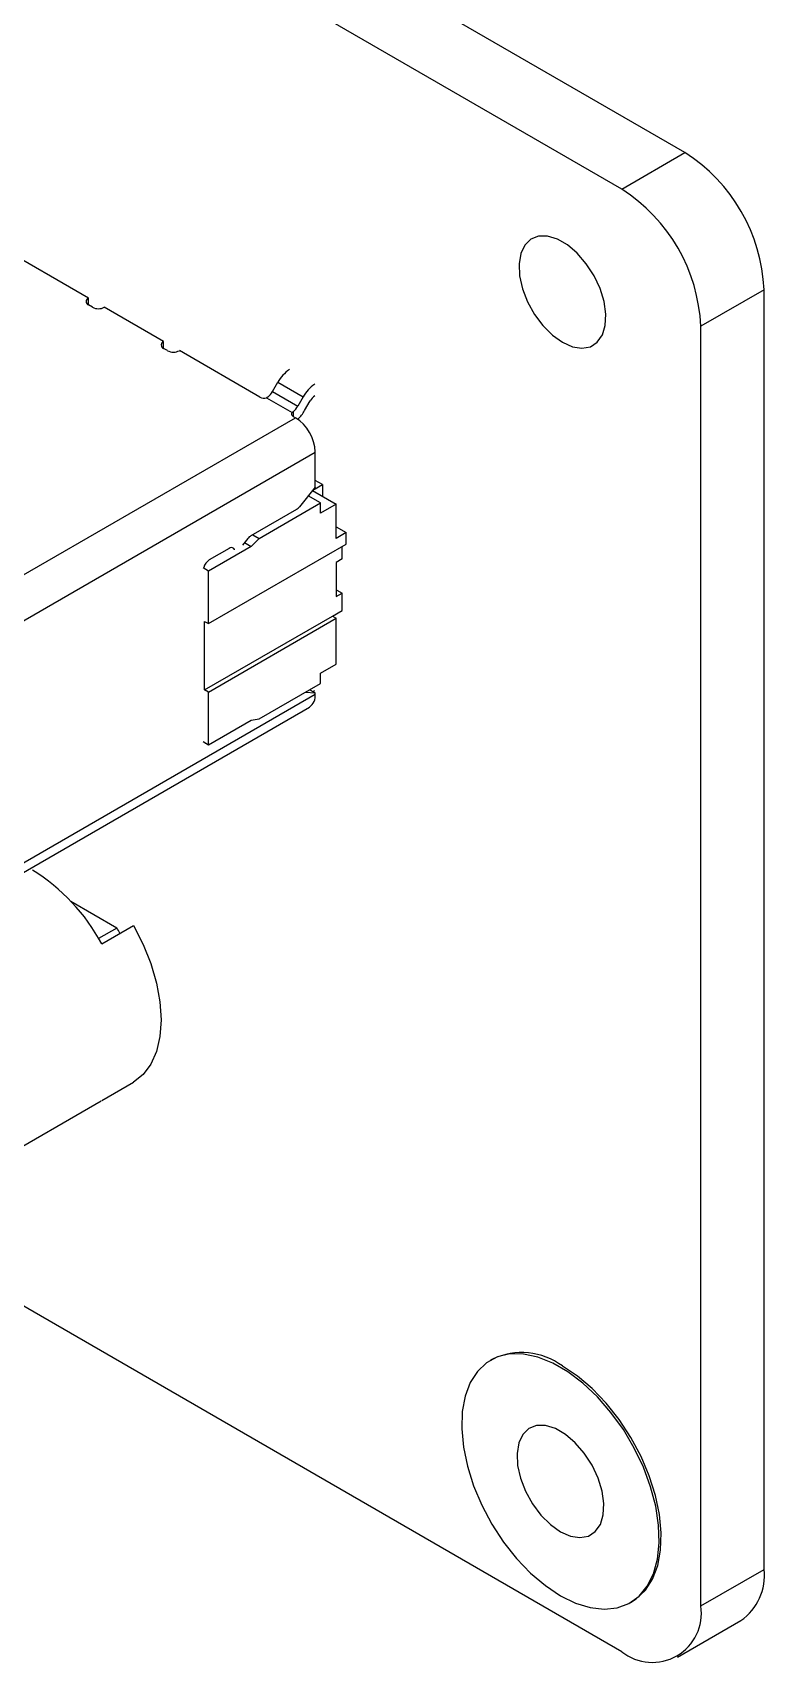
# Model space of a CAD drawing. Header units: millimetres. Extents: x 43 to 185, y 87 to 254.
# Drawn here: x 137.3 to 150.39, y 209.64 to 238.76 of the extents above; entities that cross this region are included whole.
import ezdxf

# ---------------------------------------------------------------- set-up
doc = ezdxf.new("R2010")
doc.units = ezdxf.units.MM

msp = doc.modelspace()

# ---------------------------------------------------------------- linework, layer by layer
at = {"color": 7, "linetype": 'Continuous', "lineweight": 25}
for p, q in [((148.97, 236.617), (119.979, 253.353)), ((147.839, 235.963), (118.848, 252.7)), ((138.303, 234.017), (133.7, 236.674)), ((147.839, 235.963), (148.97, 236.617)), ((150.385, 234.167), (149.253, 233.514)), ((150.385, 211.304), (150.385, 234.167)), ((138.303, 233.894), (138.303, 234.017)), ((138.374, 233.854), (138.303, 233.894)), ((139.647, 233.241), (138.586, 233.854)), ((149.253, 210.651), (149.253, 233.514)), ((139.647, 233.119), (139.647, 233.241)), ((139.717, 233.078), (139.647, 233.119)), ((141.368, 232.247), (139.929, 233.078)), ((141.595, 232.351), (141.689, 232.513)), ((141.689, 232.513), (142.141, 232.251)), ((141.487, 232.238), (141.945, 231.973)), ((141.595, 232.351), (142.048, 232.089)), ((142.141, 232.251), (142.048, 232.089)), ((142.168, 232.008), (142.266, 232.179)), ((134.227, 227.39), (142.005, 231.88)), ((141.962, 231.988), (141.962, 231.904)), ((141.962, 231.904), (142.005, 231.88)), ((134.58, 226.777), (142.358, 231.267)), ((142.358, 230.639), (142.358, 231.267)), ((142.358, 230.639), (142.076, 230.288)), ((142.315, 230.585), (142.486, 230.684)), ((142.486, 230.684), (142.358, 230.758)), ((142.486, 230.684), (142.486, 230.48)), ((141.355, 229.725), (142.451, 230.357)), ((142.451, 230.357), (142.233, 230.483)), ((142.312, 230.581), (142.734, 230.337)), ((142.451, 230.174), (142.451, 230.357)), ((142.734, 230.337), (142.451, 230.174)), ((142.734, 229.725), (142.734, 230.337)), ((142.023, 230.241), (141.206, 229.77)), ((141.242, 229.79), (141.355, 229.725)), ((142.734, 229.929), (142.911, 229.827)), ((142.911, 229.827), (142.734, 229.725)), ((142.911, 229.623), (142.911, 229.827)), ((140.45, 228.202), (142.911, 229.623)), ((141.213, 229.582), (140.45, 229.141)), ((140.817, 229.545), (140.463, 229.341)), ((141.154, 229.723), (141.055, 229.601)), ((141.095, 229.65), (141.213, 229.582)), ((141.355, 229.725), (141.213, 229.582)), ((142.841, 229.357), (142.841, 229.582)), ((140.45, 229.141), (140.354, 229.196)), ((142.841, 229.357), (142.734, 229.296)), ((142.734, 229.296), (142.734, 228.683)), ((140.45, 228.202), (140.45, 229.141)), ((142.734, 228.791), (142.747, 228.798)), ((142.734, 228.683), (142.841, 228.744)), ((142.747, 228.798), (142.841, 228.744)), ((142.841, 228.438), (142.841, 228.744)), ((140.38, 227.018), (142.664, 228.336)), ((140.45, 226.977), (142.734, 228.296)), ((142.664, 228.336), (142.841, 228.438)), ((142.664, 228.336), (142.734, 228.296)), ((142.734, 227.479), (142.734, 228.296)), ((140.38, 228.242), (140.45, 228.202)), ((140.38, 227.018), (140.38, 228.242)), ((142.451, 227.316), (142.734, 227.479)), ((141.355, 226.499), (142.451, 227.132)), ((142.451, 227.132), (142.451, 227.316)), ((134.58, 222.45), (142.358, 226.94)), ((140.45, 226.977), (140.38, 227.018)), ((140.45, 226.038), (140.45, 226.977)), ((142.186, 226.979), (142.358, 226.964)), ((142.259, 227.021), (142.358, 226.964)), ((142.316, 226.989), (142.348, 227.008)), ((142.358, 226.94), (142.358, 226.964)), ((118.848, 226.57), (147.839, 209.834)), ((134.477, 222.221), (142.255, 226.711)), ((140.45, 226.038), (141.213, 226.479)), ((141.213, 226.479), (141.355, 226.499)), ((140.354, 226.093), (140.45, 226.038)), ((138.809, 222.763), (137.989, 223.237)), ((138.809, 222.763), (138.485, 222.576)), ((138.541, 222.481), (139.106, 222.808)), ((138.541, 219.681), (139.106, 220.008)), ((135.7, 218.041), (138.528, 219.674)), ((145.528, 215.061), (145.493, 215.041)), ((149.253, 210.651), (150.385, 211.304)), ((147.993, 210.711), (148.028, 210.731)), ((148.839, 209.735), (149.97, 210.388))]:
    msp.add_line(p, q, dxfattribs=at)
at = {"color": 7, "linetype": 'Continuous', "lineweight": 25, "flags": 128}
for points in [[(146.778, 233.228), (146.958, 233.149), (147.127, 233.122), (147.278, 233.149), (147.402, 233.23), (147.493, 233.358), (147.544, 233.528), (147.555, 233.73), (147.524, 233.954), (147.452, 234.186), (147.344, 234.416), (147.206, 234.63), (147.044, 234.817), (146.869, 234.966), (146.688, 235.07), (146.512, 235.124), (146.351, 235.123), (146.213, 235.069), (146.105, 234.964), (146.033, 234.814), (146.002, 234.627), (146.012, 234.412), (146.064, 234.183), (146.154, 233.95), (146.278, 233.727), (146.429, 233.525), (146.599, 233.356), (146.778, 233.228)], [(141.945, 231.973), (141.939, 231.965), (141.935, 231.956), (141.933, 231.946), (141.934, 231.937), (141.938, 231.928), (141.944, 231.919), (141.952, 231.911), (141.962, 231.904)], [(140.917, 229.521), (140.915, 229.526), (140.905, 229.541), (140.892, 229.552), (140.876, 229.558), (140.857, 229.559), (140.837, 229.554), (140.817, 229.545)], [(139.106, 222.808), (139.279, 222.471), (139.417, 222.126), (139.519, 221.78), (139.58, 221.443), (139.601, 221.122), (139.58, 220.825), (139.519, 220.559), (139.417, 220.331), (139.279, 220.146), (139.106, 220.008)], [(146.743, 210.834), (147.013, 210.702), (147.276, 210.622), (147.527, 210.593), (147.76, 210.619), (147.969, 210.697), (148.149, 210.827), (148.296, 211.004), (148.407, 211.225), (148.478, 211.485), (148.51, 211.778), (148.499, 212.096), (148.448, 212.433), (148.356, 212.779), (148.227, 213.129), (148.063, 213.472), (147.868, 213.801), (147.646, 214.109), (147.404, 214.388), (147.146, 214.631), (146.878, 214.833), (146.608, 214.989), (146.34, 215.096), (146.082, 215.15), (145.84, 215.152), (145.618, 215.1), (145.423, 214.996), (145.259, 214.842), (145.13, 214.642), (145.038, 214.401), (144.987, 214.124), (144.977, 213.817), (145.008, 213.489), (145.079, 213.146), (145.19, 212.797), (145.337, 212.45), (145.517, 212.112), (145.726, 211.793), (145.959, 211.499), (146.21, 211.237), (146.473, 211.014), (146.743, 210.834)], [(148.028, 210.731), (148.098, 210.776), (148.262, 210.93), (148.391, 211.13), (148.483, 211.371), (148.534, 211.648), (148.545, 211.954), (148.514, 212.283), (148.442, 212.626), (148.331, 212.975), (148.184, 213.322), (148.004, 213.659), (147.795, 213.979), (147.563, 214.273), (147.312, 214.534), (147.048, 214.758), (146.778, 214.937)], [(146.743, 211.977), (146.922, 211.898), (147.092, 211.871), (147.243, 211.899), (147.367, 211.979), (147.457, 212.108), (147.509, 212.277), (147.52, 212.48), (147.488, 212.703), (147.417, 212.936), (147.309, 213.165), (147.17, 213.379), (147.009, 213.566), (146.833, 213.716), (146.653, 213.82), (146.477, 213.873), (146.316, 213.873), (146.177, 213.819), (146.069, 213.714), (145.998, 213.563), (145.967, 213.376), (145.977, 213.162), (146.029, 212.932), (146.119, 212.699), (146.243, 212.476), (146.394, 212.275), (146.564, 212.105), (146.743, 211.977)]]:
    msp.add_lwpolyline(points, dxfattribs=at)
at = {"color": 7, "linetype": 'Continuous', "lineweight": 25}
for centre, radius, start, end in [((147.327, 234.035), 3.06, 2.4764, 57.5236), ((146.196, 233.382), 3.06, 2.4763, 57.5237), ((138.326, 233.956), 0.0655, 110.7834, 249.2166), ((138.48, 234.058), 0.231, 242.6097, 297.3903), ((139.67, 233.18), 0.0655, 110.7834, 249.2166), ((139.823, 233.283), 0.231, 242.6097, 297.3903), ((142.267, 232.192), 0.661, 124.1392, 150.987), ((142.719, 231.931), 0.661, 124.1392, 150.987), ((141.44, 232.387), 0.157, 242.935, 287.7407), ((141.321, 232.494), 0.31, 307.5872, 332.3672), ((141.773, 232.233), 0.31, 307.5872, 332.3672), ((142.533, 232.029), 0.306, 127.0912, 150.566), ((141.591, 231.233), 0.768, 2.6055, 57.3945), ((141.53, 232.373), 0.735, 314.8124, 330.1921), ((141.922, 230.408), 0.195, 301.1014, 321.9708), ((141.307, 229.603), 0.195, 121.0995, 141.9491), ((140.592, 229.143), 0.236, 123.0692, 165.6158), ((142.113, 226.913), 0.246, 305.0133, 6.2988), ((140.415, 226.113), 0.0525, 213.0882, 266.9172), ((135.425, 220.789), 3.546, 28.5132, 58.0141), ((135.479, 220.742), 3.896, 29.6325, 31.2511), ((146.049, 213.945), 1.232, 53.6903, 114.9992), ((149.412, 211.193), 0.979, 304.7789, 6.5333), ((148.387, 210.518), 0.877, 231.3258, 8.6849)]:
    msp.add_arc(centre, radius, start, end, dxfattribs=at)
for points, knots in [([(141.51, 232.249), (141.506, 232.246), (141.499, 232.242), (141.491, 232.239), (141.487, 232.238)], [0, 0, 0, 0, 0.5596357, 1, 1, 1, 1]), ([(141.945, 231.973), (141.948, 231.976), (141.953, 231.981), (141.959, 231.985), (141.962, 231.988)], [0, 0, 0, 0, 0.559636, 1, 1, 1, 1])]:
    msp.add_open_spline(points, degree=3, knots=knots, dxfattribs=at)

doc.saveas('drawing.dxf')
